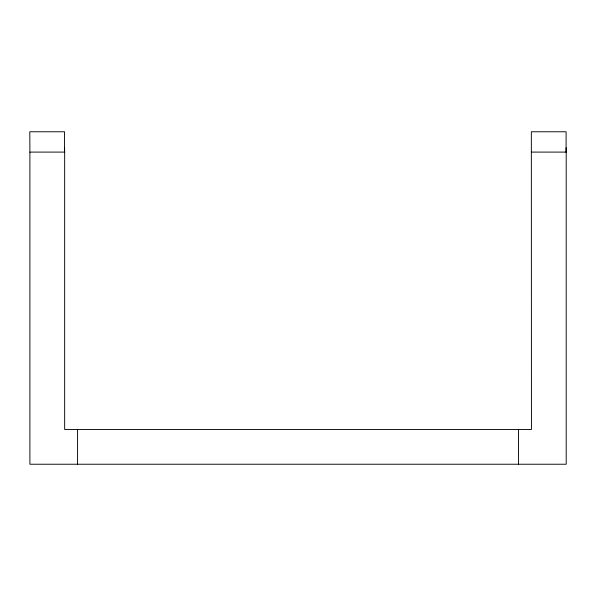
<?xml version="1.0" encoding="UTF-8"?>
<svg xmlns="http://www.w3.org/2000/svg" width="596" height="596" viewBox="0 0 596 596"><rect width="100%" height="100%" fill="white"/><g stroke="black" fill="none" stroke-linecap="round" stroke-linejoin="round"><path stroke-width="0.89" d="M64.562 152.099L64.562 131.768L29.8 131.768L29.897 152.099L64.659 152.099L64.659 429.47L531.438 429.47L531.341 131.768L566.103 131.768L566.103 152.099M531.438 152.099L566.2 152.099L566.2 464.232L29.897 464.232L29.897 152.099M566.103 147.741L566.2 152.099M64.562 147.741L64.659 152.099M518.527 429.47L518.527 464.232M77.569 429.47L77.569 464.232"/></g></svg>
